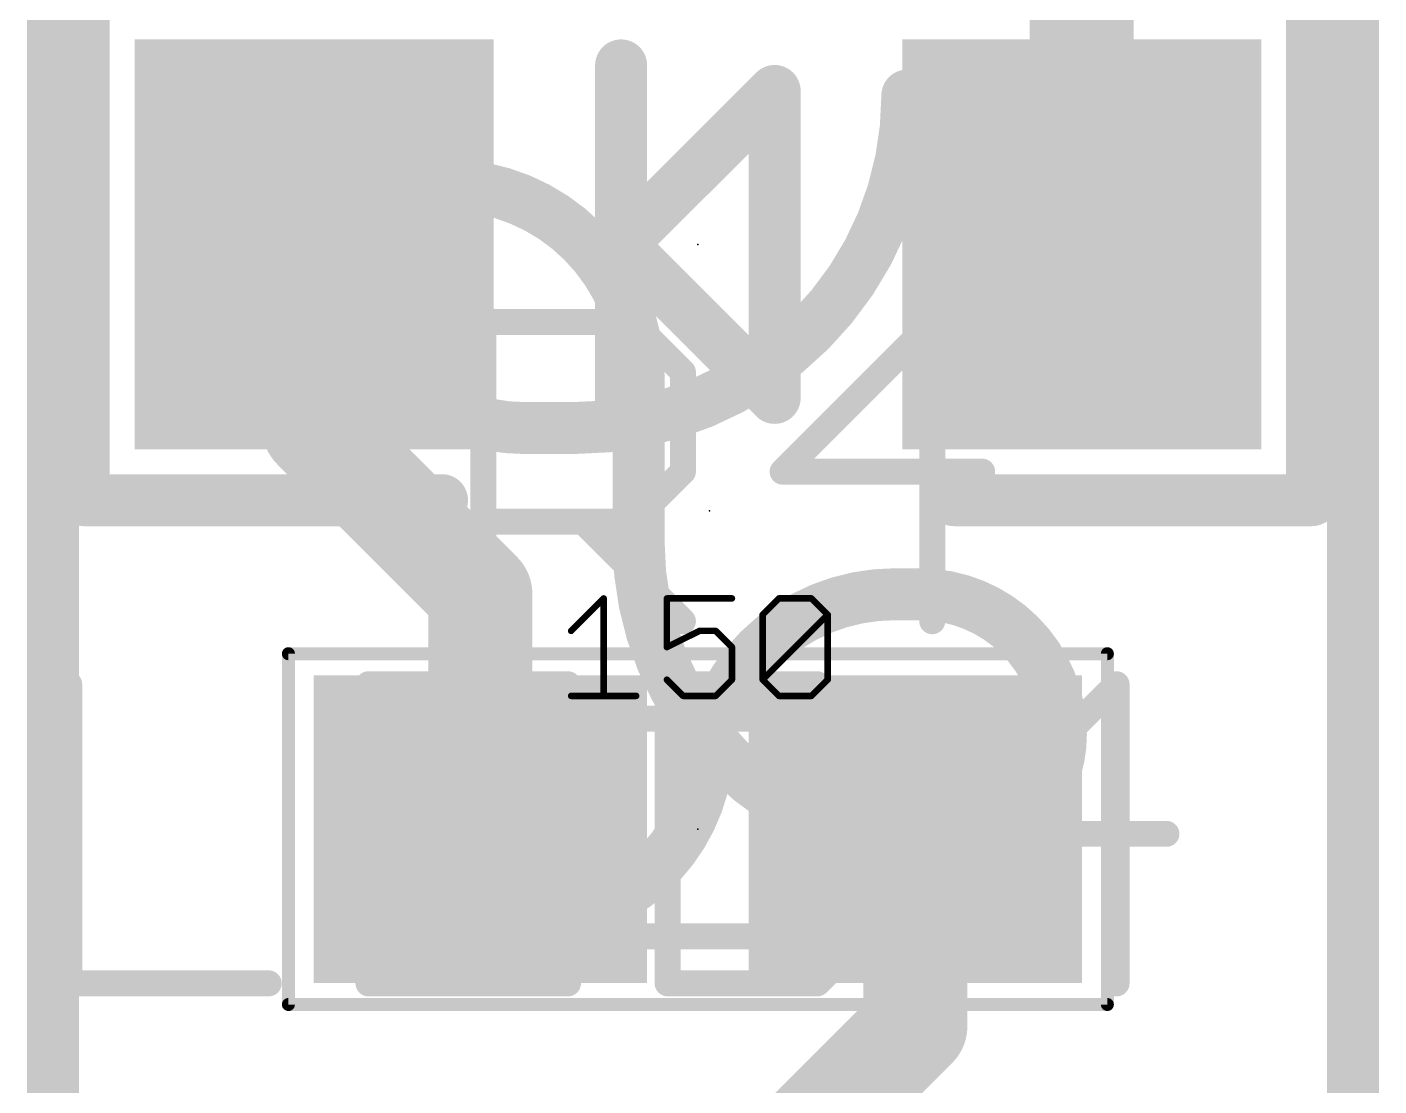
# Model space of a CAD drawing. Extents: x -10 to 102, y -14 to 18.
# Drawn here: x 17.17 to 22.45, y 3.14 to 7.28 of the extents above; entities that cross this region are included whole.
import ezdxf

# ---------------------------------------------------------------- set-up
doc = ezdxf.new("R2010")
doc.units = 0
for name, color, linetype in [('1', 12, 'CONTINUOUS'), ('20', 53, 'CONTINUOUS'), ('21', 41, 'CONTINUOUS'), ('22', 40, 'CONTINUOUS'), ('23', 53, 'CONTINUOUS'), ('24', 53, 'CONTINUOUS'), ('25', 253, 'CONTINUOUS'), ('27', 253, 'CONTINUOUS'), ('29', 40, 'CONTINUOUS'), ('31', 253, 'CONTINUOUS'), ('39', 12, 'CONTINUOUS'), ('51', 53, 'CONTINUOUS')]:
    doc.layers.add(name, color=color, linetype=linetype)

# ---------------------------------------------------------------- blocks, each defined once
blk = doc.blocks.new('RECT')
blk.add_solid([(-0.5, -0.5), (0.5, -0.5), (-0.5, 0.5), (0.5, 0.5)])

msp = doc.modelspace()

# ---------------------------------------------------------------- linework, layer by layer
at = {"layer": '1'}
for points, const_width in [([(21.292, 6.427), (21.292, 8.553)], 0.4064), ([(18.292, 6.427), (18.292, 5.711)], 0.4064), ([(18.292, 5.711), (18.7325, 5.2705)], 0.4064), ([(18.7325, 5.2705), (18.942, 5.061)], 0.4064), ([(18.7325, 5.2705), (18.796, 5.207)], 0.254), ([(18.942, 5.061), (18.942, 4.141)], 0.4064), ([(20.642, 4.141), (20.642, 3.37)], 0.4064), ([(20.642, 3.37), (19.812, 2.54)], 0.4064)]:
    msp.add_lwpolyline(points, dxfattribs=dict(at, const_width=const_width))
for points, const_width in [([(18.3936, 6.427, 1), (18.1904, 6.427)], 0.2032), ([(21.1904, 6.427, 1), (21.3936, 6.427)], 0.2032), ([(18.3638, 5.7828, 1), (18.2202, 5.6392)], 0.2032), ([(18.1904, 5.711, 1), (18.3936, 5.711)], 0.2032), ([(18.8043, 5.3423, 1), (18.6607, 5.1987)], 0.2032), ([(18.6607, 5.1987, 1), (18.8043, 5.3423)], 0.2032), ([(18.7774, 5.3154, 1), (18.6876, 5.2256)], 0.127), ([(18.7511, 5.1621, 1), (18.8409, 5.2519)], 0.127), ([(19.0436, 5.061, 1), (18.8404, 5.061)], 0.2032), ([(18.8702, 4.9892, 1), (19.0138, 5.1328)], 0.2032), ([(20.7436, 4.141, 1), (20.5404, 4.141)], 0.2032), ([(18.8404, 4.141, 1), (19.0436, 4.141)], 0.2032), ([(20.7138, 3.2982, 1), (20.5702, 3.4418)], 0.2032), ([(20.5404, 3.37, 1), (20.7436, 3.37)], 0.2032)]:
    msp.add_lwpolyline(points, format="xyb", dxfattribs=dict(at, const_width=const_width))
at = {"layer": '20', "const_width": 0.2032}
for points in [[(17.272, 1.778), (17.272, 9.652)], [(22.352, 9.652), (22.352, 1.778)]]:
    msp.add_lwpolyline(points, dxfattribs=at)
at = {"layer": '21', "const_width": 0.2032}
for points in [[(17.392, 5.427), (17.392, 7.427)], [(22.192, 5.427), (22.192, 7.427)], [(19.492, 6.427), (19.492, 7.127)], [(20.092, 7.027), (19.492, 6.427)], [(20.092, 5.827), (20.092, 7.027)], [(19.492, 5.727), (19.492, 6.427)], [(19.492, 6.427), (20.092, 5.827)], [(18.792, 5.427), (17.392, 5.427)], [(20.792, 5.427), (22.192, 5.427)]]:
    msp.add_lwpolyline(points, dxfattribs=at)
at = {"layer": '21', "const_width": 0.1016}
for points in [[(19.5428, 7.127, 1), (19.4412, 7.127)], [(20.1428, 7.027, 1), (20.0412, 7.027)], [(20.1279, 6.9911, 1), (20.0561, 7.0629)], [(19.5428, 6.427, 1), (19.4412, 6.427)], [(19.5279, 6.4629, 1), (19.4561, 6.3911)], [(19.4561, 6.4629, 1), (19.5279, 6.3911)], [(19.4412, 6.427, 1), (19.5428, 6.427)], [(20.0412, 5.827, 1), (20.1428, 5.827)], [(20.0561, 5.7911, 1), (20.1279, 5.8629)], [(19.4412, 5.727, 1), (19.5428, 5.727)], [(17.392, 5.4778, 1), (17.392, 5.3762)], [(18.792, 5.3762, 1), (18.792, 5.4778)], [(20.792, 5.4778, 1), (20.792, 5.3762)], [(22.192, 5.3762, 1), (22.192, 5.4778)], [(17.3412, 5.427, 1), (17.4428, 5.427)], [(22.1412, 5.427, 1), (22.2428, 5.427)]]:
    msp.add_lwpolyline(points, format="xyb", dxfattribs=at)
at = {"layer": '22'}
for points, const_width in [([(19.3106, 5.7092, 0.4142), (20.6106, 7.0092)], 0.2032), ([(20.6614, 7.0092, 1), (20.5598, 7.0092)], 0.1016), ([(18.7106, 6.6592, 0.4142), (18.4606, 6.4092)], 0.2032), ([(18.7106, 6.71, 1), (18.7106, 6.6084)], 0.1016), ([(18.7106, 6.6084, 1), (18.7106, 6.71)], 0.1016), ([(19.5606, 5.9092, 0.4142), (18.8106, 6.6592)], 0.2032), ([(18.8106, 6.71, 1), (18.8106, 6.6084)], 0.1016), ([(18.8106, 6.6084, 1), (18.8106, 6.71)], 0.1016), ([(18.5114, 6.4092, 1), (18.4098, 6.4092)], 0.1016), ([(18.4606, 6.3592, 0.4142), (19.1106, 5.7092)], 0.2032), ([(18.5114, 6.3592, 1), (18.4098, 6.3592)], 0.1016), ([(18.4098, 6.4092, 1), (18.5114, 6.4092)], 0.1016), ([(18.4098, 6.3592, 1), (18.5114, 6.3592)], 0.1016), ([(19.6114, 5.9092, 1), (19.5098, 5.9092)], 0.1016), ([(19.5098, 5.9092, 1), (19.6114, 5.9092)], 0.1016), ([(19.1106, 5.76, 1), (19.1106, 5.6584)], 0.1016), ([(19.1106, 5.6584, 1), (19.1106, 5.76)], 0.1016), ([(19.3106, 5.76, 1), (19.3106, 5.6584)], 0.1016), ([(19.3106, 5.6584, 1), (19.3106, 5.76)], 0.1016), ([(19.5606, 5.2592, 0.4142), (20.7606, 4.0592)], 0.2032), ([(19.6114, 5.2592, 1), (19.5098, 5.2592)], 0.1016), ([(19.5098, 5.2592, 1), (19.6114, 5.2592)], 0.1016), ([(20.5606, 5.0592, 0.4142), (19.8106, 4.3092)], 0.2032), ([(20.5606, 5.11, 1), (20.5606, 5.0084)], 0.1016), ([(20.5606, 5.0084, 1), (20.5606, 5.11)], 0.1016), ([(21.2106, 4.5092, 0.4142), (20.6606, 5.0592)], 0.2032), ([(20.6606, 5.11, 1), (20.6606, 5.0084)], 0.1016), ([(20.6606, 5.0084, 1), (20.6606, 5.11)], 0.1016), ([(20.7606, 4.0592, 0.4142), (21.2106, 4.5092)], 0.2032), ([(21.2614, 4.5092, 1), (21.1598, 4.5092)], 0.1016), ([(21.1598, 4.5092, 1), (21.2614, 4.5092)], 0.1016), ([(18.9606, 3.8092, 0.4142), (19.8106, 4.3092)], 0.2032), ([(19.8598, 4.2965, 1), (19.7614, 4.3219)], 0.1016), ([(19.7598, 4.3092, 1), (19.8614, 4.3092)], 0.1016), ([(20.7606, 4.11, 1), (20.7606, 4.0084)], 0.1016), ([(20.7606, 4.0084, 1), (20.7606, 4.11)], 0.1016), ([(18.9733, 3.8584, 1), (18.9479, 3.76)], 0.1016)]:
    msp.add_lwpolyline(points, format="xyb", dxfattribs=dict(at, const_width=const_width))
at = {"layer": '22', "const_width": 0.2032}
for points in [[(18.7106, 6.6592), (18.8106, 6.6592)], [(18.4606, 6.3592), (18.4606, 6.4092)], [(19.5606, 5.9092), (19.5606, 5.2592)], [(19.3106, 5.7092), (19.1106, 5.7092)], [(20.6606, 5.0592), (20.5606, 5.0592)]]:
    msp.add_lwpolyline(points, dxfattribs=at)
at = {"layer": '23'}
for p in [(19.792, 6.427), (19.792, 4.141)]:
    msp.add_point(p, dxfattribs=at)
at = {"layer": '24'}
msp.add_point((19.8374, 5.3848), dxfattribs=at)
at = {"layer": '25', "const_width": 0.1016}
for points in [[(18.9538, 4.9538), (18.9538, 6.1232)], [(18.9538, 6.1232), (19.5385, 6.1232)], [(19.5385, 6.1232), (19.7334, 5.9283)], [(20.7079, 6.1232), (20.1232, 5.5385)], [(20.7079, 4.9538), (20.7079, 6.1232)], [(19.7334, 5.9283), (19.7334, 5.5385)], [(19.7334, 5.5385), (19.5385, 5.3436)], [(20.1232, 5.5385), (20.9028, 5.5385)], [(19.5385, 5.3436), (18.9538, 5.3436)], [(19.3436, 5.3436), (19.7334, 4.9538)], [(17.3352, 4.7072), (17.3352, 3.5378)], [(19.2842, 4.7072), (18.5046, 4.7072)], [(18.5046, 4.7072), (18.5046, 3.5378)], [(19.674, 4.7072), (19.674, 3.5378)], [(20.2587, 4.7072), (19.674, 4.7072)], [(20.4536, 4.5123), (20.2587, 4.7072)], [(21.4281, 4.7072), (20.8434, 4.1225)], [(21.4281, 3.5378), (21.4281, 4.7072)], [(20.4536, 3.7327), (20.4536, 4.5123)], [(18.5046, 4.1225), (18.8944, 4.1225)], [(20.8434, 4.1225), (21.623, 4.1225)], [(20.2587, 3.5378), (20.4536, 3.7327)], [(17.3352, 3.5378), (18.1148, 3.5378)], [(18.5046, 3.5378), (19.2842, 3.5378)], [(19.674, 3.5378), (20.2587, 3.5378)]]:
    msp.add_lwpolyline(points, dxfattribs=at)
at = {"layer": '25', "const_width": 0.0508}
for points in [[(18.9792, 6.1232, 1), (18.9284, 6.1232)], [(18.9538, 6.1486, 1), (18.9538, 6.0978)], [(19.5565, 6.1412, 1), (19.5205, 6.1052)], [(19.5385, 6.0978, 1), (19.5385, 6.1486)], [(20.7333, 6.1232, 1), (20.6825, 6.1232)], [(20.7259, 6.1052, 1), (20.6899, 6.1412)], [(19.7588, 5.9283, 1), (19.708, 5.9283)], [(19.7154, 5.9103, 1), (19.7514, 5.9463)], [(19.708, 5.5385, 1), (19.7588, 5.5385)], [(19.7514, 5.5205, 1), (19.7154, 5.5565)], [(20.1052, 5.5565, 1), (20.1412, 5.5205)], [(20.1232, 5.5639, 1), (20.1232, 5.5131)], [(20.9028, 5.5131, 1), (20.9028, 5.5639)], [(18.9538, 5.369, 1), (18.9538, 5.3182)], [(19.3616, 5.3616, 1), (19.3256, 5.3256)], [(19.5385, 5.3182, 1), (19.5385, 5.369)], [(19.5205, 5.3616, 1), (19.5565, 5.3256)], [(18.9284, 4.9538, 1), (18.9792, 4.9538)], [(19.7154, 4.9358, 1), (19.7514, 4.9718)], [(20.6825, 4.9538, 1), (20.7333, 4.9538)], [(17.3606, 4.7072, 1), (17.3098, 4.7072)], [(18.5046, 4.7326, 1), (18.5046, 4.6818)], [(18.53, 4.7072, 1), (18.4792, 4.7072)], [(19.2842, 4.6818, 1), (19.2842, 4.7326)], [(19.6994, 4.7072, 1), (19.6486, 4.7072)], [(19.674, 4.7326, 1), (19.674, 4.6818)], [(20.2767, 4.7252, 1), (20.2407, 4.6892)], [(20.2587, 4.6818, 1), (20.2587, 4.7326)], [(21.4535, 4.7072, 1), (21.4027, 4.7072)], [(21.4461, 4.6892, 1), (21.4101, 4.7252)], [(20.479, 4.5123, 1), (20.4282, 4.5123)], [(20.4356, 4.4943, 1), (20.4716, 4.5303)], [(18.5046, 4.1479, 1), (18.5046, 4.0971)], [(18.8944, 4.0971, 1), (18.8944, 4.1479)], [(20.8254, 4.1405, 1), (20.8614, 4.1045)], [(20.8434, 4.1479, 1), (20.8434, 4.0971)], [(21.623, 4.0971, 1), (21.623, 4.1479)], [(20.4282, 3.7327, 1), (20.479, 3.7327)], [(20.4716, 3.7147, 1), (20.4356, 3.7507)], [(17.3352, 3.5632, 1), (17.3352, 3.5124)], [(17.3098, 3.5378, 1), (17.3606, 3.5378)], [(18.1148, 3.5124, 1), (18.1148, 3.5632)], [(18.5046, 3.5632, 1), (18.5046, 3.5124)], [(18.4792, 3.5378, 1), (18.53, 3.5378)], [(19.2842, 3.5124, 1), (19.2842, 3.5632)], [(19.674, 3.5632, 1), (19.674, 3.5124)], [(19.6486, 3.5378, 1), (19.6994, 3.5378)], [(20.2407, 3.5558, 1), (20.2767, 3.5198)], [(20.2587, 3.5124, 1), (20.2587, 3.5632)], [(21.4027, 3.5378, 1), (21.4535, 3.5378)]]:
    msp.add_lwpolyline(points, format="xyb", dxfattribs=at)
at = {"layer": '27', "const_width": 0.0254}
for points in [[(19.2967, 4.9159), (19.4238, 5.043)], [(19.4238, 5.043), (19.4238, 4.6617)], [(19.9251, 5.043), (19.6709, 5.043)], [(19.6709, 5.043), (19.6709, 4.8524)], [(20.0451, 4.9795), (20.1087, 5.043)], [(20.1087, 5.043), (20.2358, 5.043)], [(20.2358, 5.043), (20.2993, 4.9795)], [(20.0451, 4.7253), (20.0451, 4.9795)], [(20.0451, 4.7253), (20.2993, 4.9795)], [(20.2993, 4.9795), (20.2993, 4.7253)], [(19.6709, 4.8524), (19.798, 4.9159)], [(19.798, 4.9159), (19.8616, 4.9159)], [(19.8616, 4.9159), (19.9251, 4.8524)], [(19.9251, 4.8524), (19.9251, 4.7253)], [(19.7345, 4.6617), (19.6709, 4.7253)], [(19.9251, 4.7253), (19.8616, 4.6617)], [(20.1087, 4.6617), (20.0451, 4.7253)], [(20.2993, 4.7253), (20.2358, 4.6617)], [(19.2967, 4.6617), (19.5509, 4.6617)], [(19.8616, 4.6617), (19.7345, 4.6617)], [(20.2358, 4.6617), (20.1087, 4.6617)]]:
    msp.add_lwpolyline(points, dxfattribs=at)
at = {"layer": '27', "const_width": 0.0127}
for points in [[(19.4302, 5.043, 1), (19.4175, 5.043)], [(19.4283, 5.0385, 1), (19.4193, 5.0475)], [(19.6709, 5.0494, 1), (19.6709, 5.0367)], [(19.6773, 5.043, 1), (19.6646, 5.043)], [(19.9251, 5.0367, 1), (19.9251, 5.0494)], [(20.1087, 5.0494, 1), (20.1087, 5.0367)], [(20.1132, 5.0385, 1), (20.1042, 5.0475)], [(20.2403, 5.0475, 1), (20.2313, 5.0385)], [(20.2358, 5.0367, 1), (20.2358, 5.0494)], [(20.0515, 4.9795, 1), (20.0388, 4.9795)], [(20.0406, 4.984, 1), (20.0496, 4.975)], [(20.3057, 4.9795, 1), (20.293, 4.9795)], [(20.3038, 4.975, 1), (20.2948, 4.984)], [(20.2948, 4.975, 1), (20.3038, 4.984)], [(19.2922, 4.9204, 1), (19.3012, 4.9114)], [(19.798, 4.9223, 1), (19.798, 4.9096)], [(19.8009, 4.9102, 1), (19.7952, 4.9216)], [(19.8661, 4.9204, 1), (19.8571, 4.9114)], [(19.8616, 4.9096, 1), (19.8616, 4.9223)], [(19.6681, 4.858, 1), (19.6737, 4.8467)], [(19.9315, 4.8524, 1), (19.9188, 4.8524)], [(19.9206, 4.8479, 1), (19.9296, 4.8569)], [(19.6646, 4.8524, 1), (19.6773, 4.8524)], [(19.6754, 4.7297, 1), (19.6664, 4.7208)], [(19.9188, 4.7253, 1), (19.9315, 4.7253)], [(19.9296, 4.7208, 1), (19.9206, 4.7297)], [(20.0496, 4.7297, 1), (20.0406, 4.7208)], [(20.0406, 4.7297, 1), (20.0496, 4.7208)], [(20.0388, 4.7253, 1), (20.0515, 4.7253)], [(20.293, 4.7253, 1), (20.3057, 4.7253)], [(20.3038, 4.7208, 1), (20.2948, 4.7297)], [(19.2967, 4.6681, 1), (19.2967, 4.6554)], [(19.4175, 4.6617, 1), (19.4302, 4.6617)], [(19.5509, 4.6554, 1), (19.5509, 4.6681)], [(19.7345, 4.6681, 1), (19.7345, 4.6554)], [(19.73, 4.6572, 1), (19.7389, 4.6662)], [(19.8571, 4.6662, 1), (19.8661, 4.6572)], [(19.8616, 4.6554, 1), (19.8616, 4.6681)], [(20.1087, 4.6681, 1), (20.1087, 4.6554)], [(20.1042, 4.6572, 1), (20.1132, 4.6662)], [(20.2313, 4.6662, 1), (20.2403, 4.6572)], [(20.2358, 4.6554, 1), (20.2358, 4.6681)]]:
    msp.add_lwpolyline(points, format="xyb", dxfattribs=at)
at = {"layer": '39', "const_width": 0.0508}
for points in [[(18.1918, 4.8268), (21.3922, 4.8268)], [(18.1918, 3.4552), (18.1918, 4.8268)], [(21.3922, 4.8268), (21.3922, 3.4552)], [(21.3922, 3.4552), (18.1918, 3.4552)]]:
    msp.add_lwpolyline(points, dxfattribs=at)
at = {"layer": '39', "const_width": 0.0254}
for points in [[(18.1918, 4.8395, 1), (18.1918, 4.8141)], [(18.2045, 4.8268, 1), (18.1791, 4.8268)], [(21.4049, 4.8268, 1), (21.3795, 4.8268)], [(21.3922, 4.8141, 1), (21.3922, 4.8395)], [(18.1918, 3.4679, 1), (18.1918, 3.4425)], [(18.1791, 3.4552, 1), (18.2045, 3.4552)], [(21.3795, 3.4552, 1), (21.4049, 3.4552)], [(21.3922, 3.4425, 1), (21.3922, 3.4679)]]:
    msp.add_lwpolyline(points, format="xyb", dxfattribs=at)
at = {"layer": '51', "const_width": 0.1016}
for points in [[(19.436, 4.573), (20.148, 4.573)], [(19.436, 3.722), (20.148, 3.722)]]:
    msp.add_lwpolyline(points, dxfattribs=at)
at = {"layer": '51', "const_width": 0.0508}
for points in [[(19.436, 4.5984, 1), (19.436, 4.5476)], [(20.148, 4.5476, 1), (20.148, 4.5984)], [(19.436, 3.7474, 1), (19.436, 3.6966)], [(20.148, 3.6966, 1), (20.148, 3.7474)]]:
    msp.add_lwpolyline(points, format="xyb", dxfattribs=at)

# ---------------------------------------------------------------- block references
at = {"layer": '1', "xscale": 1.2, "yscale": 1.4, "rotation": 180}
for p in [(18.292, 6.427), (21.292, 6.427)]:
    msp.add_blockref('RECT', p, dxfattribs=at)
at = {"layer": '1', "xscale": 1.1}
for p in [(18.942, 4.141), (20.642, 4.141)]:
    msp.add_blockref('RECT', p, dxfattribs=at)
at = {"layer": '29', "xscale": 1.4032, "yscale": 1.6032, "rotation": 180}
for p in [(18.292, 6.427), (21.292, 6.427)]:
    msp.add_blockref('RECT', p, dxfattribs=at)
at = {"layer": '29', "xscale": 1.3032, "yscale": 1.2032}
for p in [(18.942, 4.141), (20.642, 4.141)]:
    msp.add_blockref('RECT', p, dxfattribs=at)
at = {"layer": '31', "xscale": 1.2, "yscale": 1.4, "rotation": 180}
for p in [(18.292, 6.427), (21.292, 6.427)]:
    msp.add_blockref('RECT', p, dxfattribs=at)
at = {"layer": '31', "xscale": 1.1}
for p in [(18.942, 4.141), (20.642, 4.141)]:
    msp.add_blockref('RECT', p, dxfattribs=at)
at = {"layer": '51', "xscale": 0.5001, "yscale": 0.95}
for p in [(19.2038, 4.1461), (20.3723, 4.1461)]:
    msp.add_blockref('RECT', p, dxfattribs=at)

doc.saveas('drawing.dxf')
